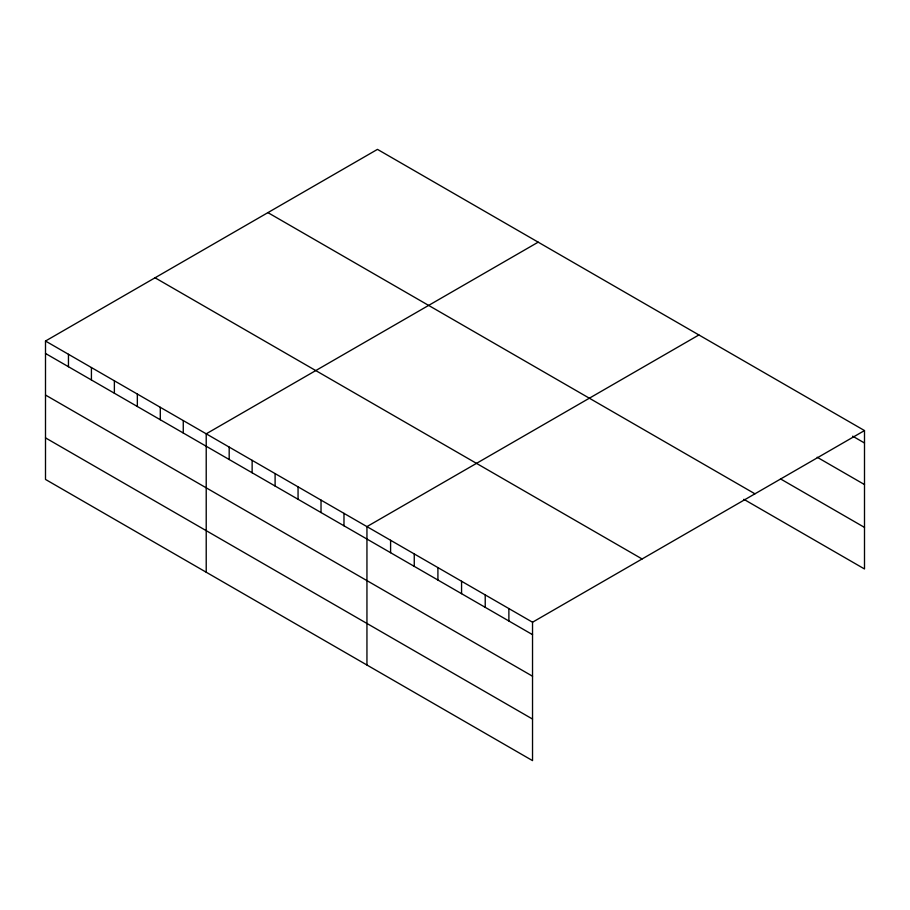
<?xml version="1.0" encoding="UTF-8"?>
<svg xmlns="http://www.w3.org/2000/svg" width="910" height="910" viewBox="0 0 910 910"><rect width="100%" height="100%" fill="white"/><g stroke="black" fill="none" stroke-linecap="round" stroke-linejoin="round"><path stroke-width="1.36" d="M45.5 341.034L532.532 622.224L532.532 760.623L45.5 479.433L45.5 341.034L377.468 149.376L864.5 430.566L864.5 568.966L743.857 499.317M538.185 242.162L206.217 433.82L206.217 572.231M698.903 334.96L366.946 526.617L366.946 665.017M532.532 622.224L864.5 430.566M852.67 436.174L864.5 442.999M817.191 457.252L864.5 484.564M780.518 478.91L864.5 527.402M267.915 212.621L754.947 493.811M155.053 277.789L642.085 558.967M45.5 353.467L532.532 634.657M45.5 395.042L532.532 676.221M45.5 437.869L532.532 719.059M508.883 608.562L508.883 620.995M485.223 594.901L485.223 607.345M461.563 581.251L461.563 593.684M437.915 567.59L437.915 580.023M414.255 553.928L414.255 566.373M390.595 540.278L390.595 552.711M343.98 513.365L343.98 525.798M321.025 500.102L321.025 512.546M298.059 486.85L298.059 499.283M275.104 473.587L275.104 486.031M252.138 460.335L252.138 472.768M229.183 447.083L229.183 459.516M183.263 420.568L183.263 433.001M160.296 407.316L160.296 419.749M137.342 394.053L137.342 406.497M114.376 380.801L114.376 393.234M91.421 367.549L91.421 379.982M68.455 354.286L68.455 366.73"/></g></svg>
